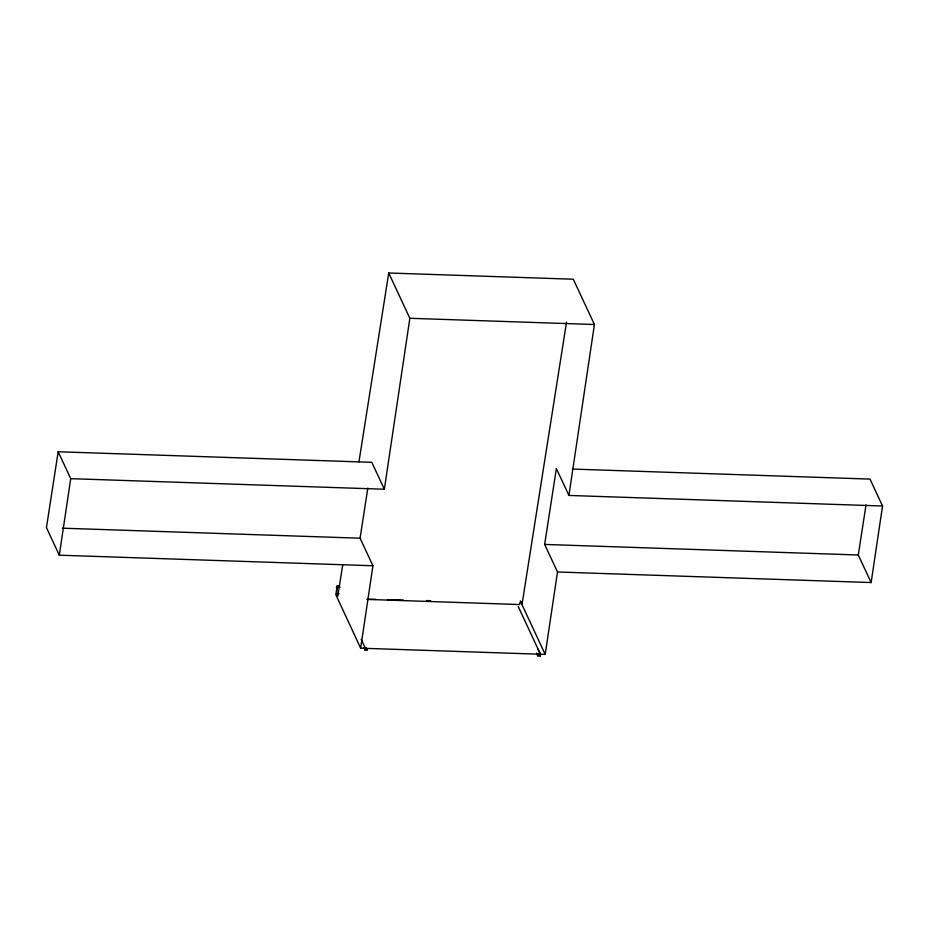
<?xml version="1.0" encoding="UTF-8"?>
<svg xmlns="http://www.w3.org/2000/svg" width="929" height="929" viewBox="0 0 929 929"><rect width="100%" height="100%" fill="white"/><g stroke="black" fill="none" stroke-linecap="round" stroke-linejoin="round"><path stroke-width="1.39" d="M557.505 571.985L871.135 582.553L882.55 506.015L568.92 495.447L556.366 468.53L544.649 544.429L557.505 571.985L545.207 654.399L360.638 648.175L372.935 565.761L59.305 555.194L70.72 478.667L58.167 451.749L371.797 462.317L384.351 489.235L70.72 478.667M384.351 489.235L409.852 318.287L388.728 272.998L573.309 279.223L594.421 324.511L568.92 495.447M366.293 647.618L367.489 650.184L365.12 650.103L365.376 648.337L361.172 639.326M536.637 653.354L537.833 655.92L540.202 656.002L540.457 654.237L518.254 606.602M58.167 451.749L46.45 527.637L59.305 555.194M372.935 565.761L360.08 538.205L367.814 488.085M871.135 582.553L858.28 554.996L866.025 504.877M342.731 564.774L337.773 596.244L336.646 593.654L337.181 586.013L339.561 586.094M358.966 461.794L388.728 272.998M545.207 654.399L521.993 604.628L566.539 322.131M337.181 586.013L335.822 594.688L360.638 648.175M367.187 599.17L375.839 599.379M387.393 599.658L403.267 600.041M426.365 600.598L430.696 600.703M409.852 318.287L594.421 324.511M572.264 469.064L869.997 479.097L882.55 506.015M62.348 528.183L360.08 538.205M544.649 544.429L858.28 554.996M337.68 587.151L340.049 587.233M336.646 593.654L339.027 593.736M522.342 602.456L519.973 602.375L519.625 604.547L367.106 599.402M537.972 649.162L540.457 654.237M539.006 653.435L540.202 656.002M365.12 650.103L364.029 647.467M520.391 600.912L521.993 604.628M536.741 653.284L537.833 655.92M336.495 587.093C336.67 590.379 337.285 584.678 336.495 587.093"/></g></svg>
